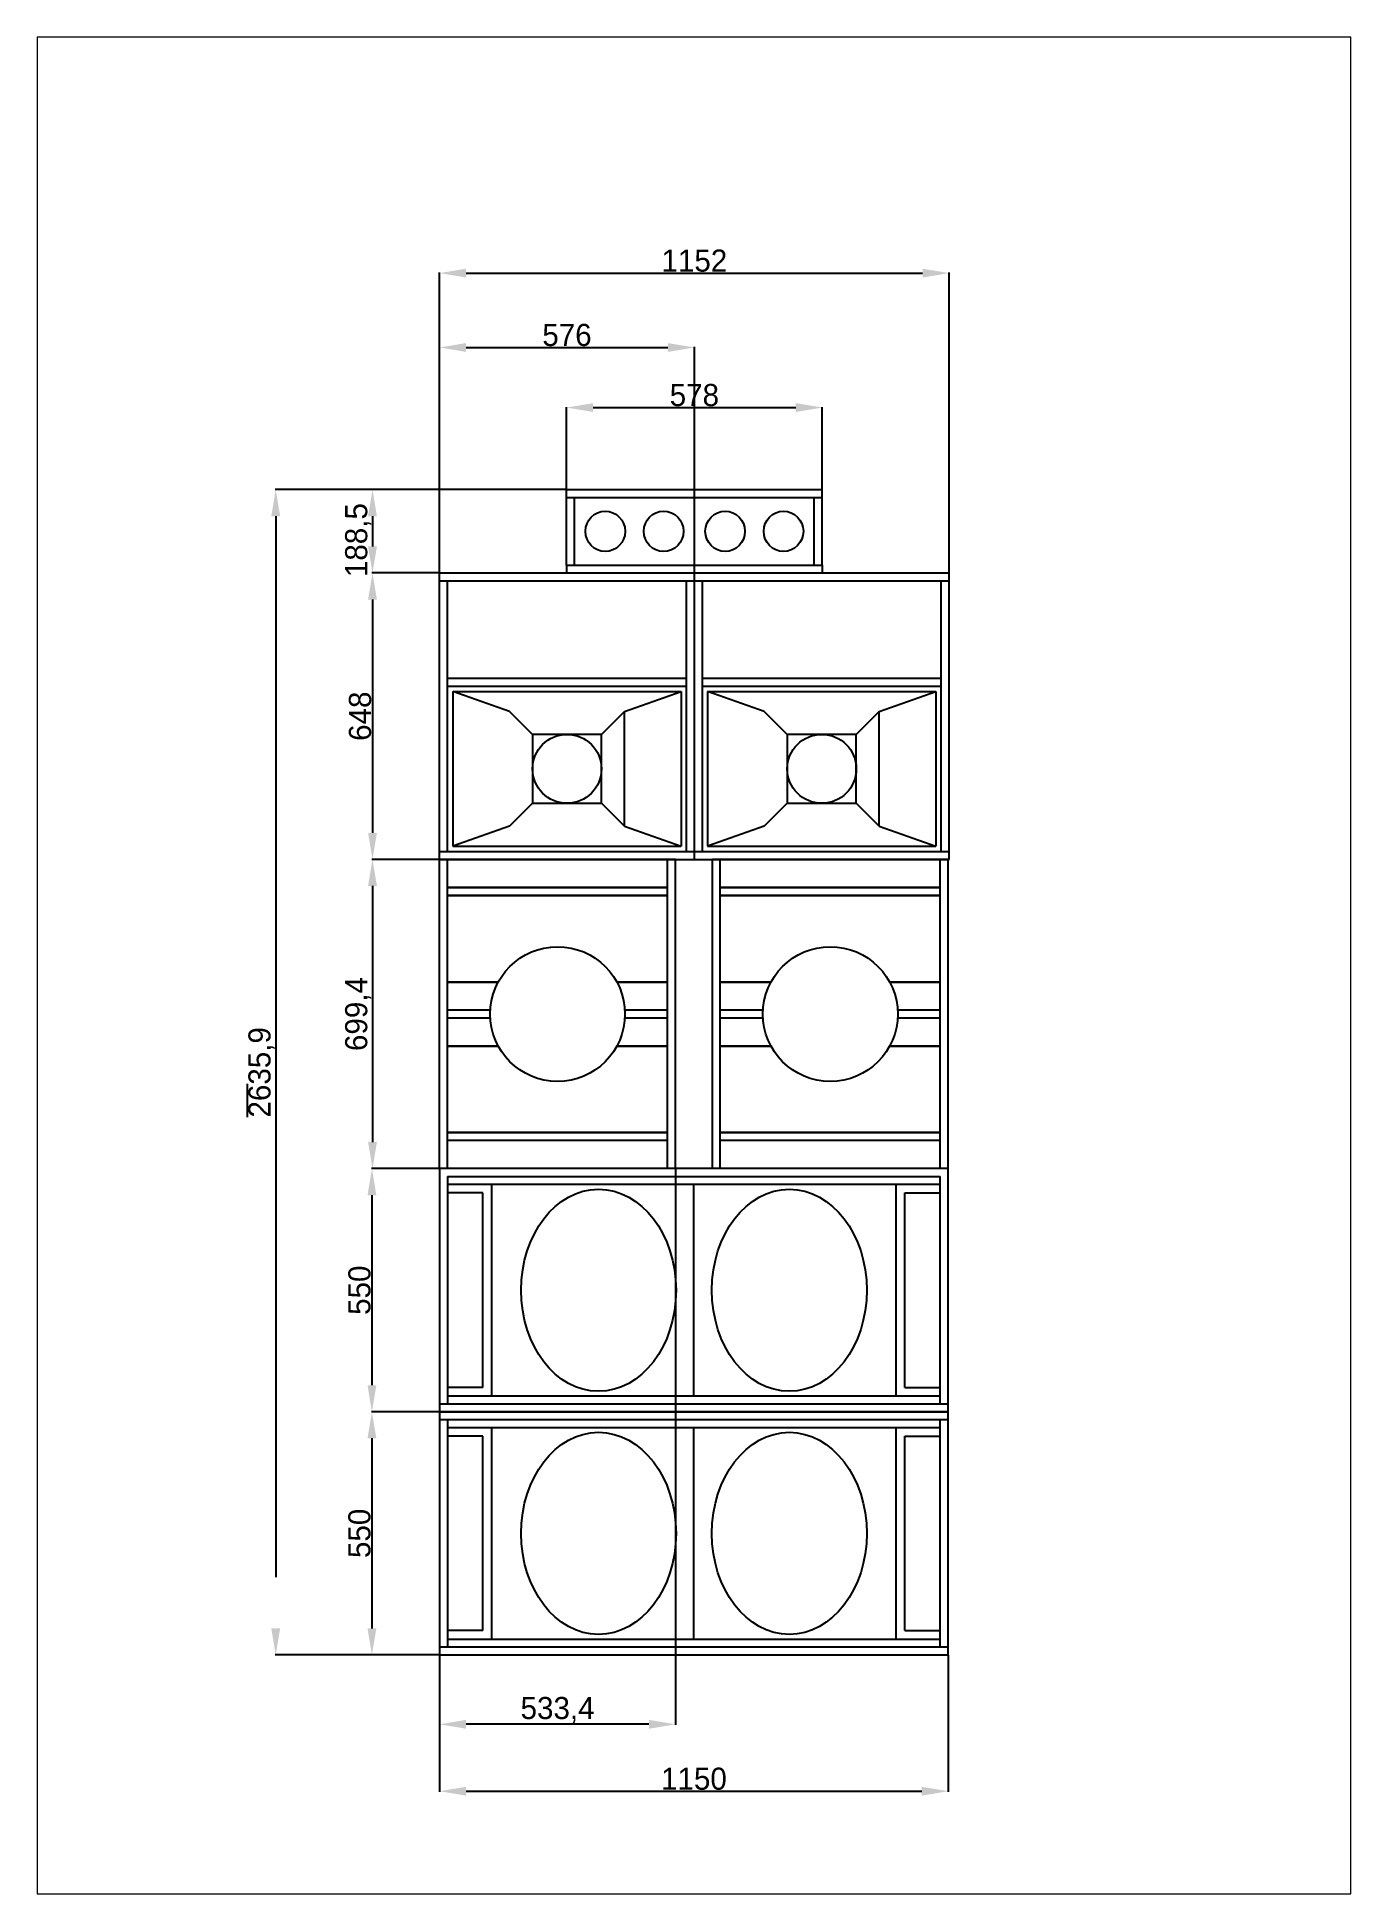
# Paper-space layout 'GERAL' of a CAD drawing. Header units: millimetres. Extents: x 0 to 297, y 0 to 420.
# The model-space entities are those that its viewports show. They can reach past a viewport. Long polylines and large blocks are cut down to what shows.
import ezdxf

# ---------------------------------------------------------------- set-up
doc = ezdxf.new("R2010")
doc.units = ezdxf.units.MM
doc.linetypes.add('ACAD_ISO02W100', pattern=[15, 12, -3])
doc.linetypes.add('ACAD_ISO04W100', pattern=[30, 24, -3, 0, -3])
doc.layers.add('Linhas apoio', color=8, linetype='ACAD_ISO04W100', transparency=0.3)
doc.dimstyles.new('roy', dxfattribs={"dimtxt": 50, "dimasz": 60, "dimexe": 1.25, "dimexo": 0.625, "dimgap": 3, "dimtad": 1, "dimtoh": 1, "dimtxsty": 'Standard', "dimcen": 2.5, "dimadec": 0, "dimazin": 0, "dimtfac": 1, "dimtmove": 0, "dimatfit": 3, "dimfxl": 1, "dimarcsym": 0})

# ---------------------------------------------------------------- blocks, each defined once
blk = doc.blocks.new('*D14')
at = {"layer": 'Defpoints', "color": 0, "transparency": 16777216}
for p in [(7800.5, 3264), (7143, 628.1), (7513.5, 628.1)]:
    blk.add_point(p, dxfattribs=at)
at = {"layer": 'Linhas apoio', "color": 0, "linetype": 'ACAD_ISO04W100', "lineweight": -2, "transparency": 16777216}
for p, q in [((7799.9, 3264), (7141.8, 3264)), ((7143, 3204), (7143, 688.1)), ((7512.9, 628.1), (7141.8, 628.1))]:
    blk.add_line(p, q, dxfattribs=at)
at = {"layer": 'Linhas apoio', "color": 0, "transparency": 16777216}
for points in [[(7133, 3204), (7153, 3204), (7143, 3264)], [(7133, 688.1), (7153, 688.1), (7143, 628.1)]]:
    blk.add_solid(points, dxfattribs=at)
at = {"layer": 'Linhas apoio', "color": 0, "transparency": 16777216, "insert": (7110.9, 1946), "char_height": 50, "attachment_point": 5, "rotation": 90}
blk.add_mtext('2635,9', dxfattribs=at)
blk = doc.blocks.new('*D16')
at = {"layer": 'Defpoints', "color": 0, "transparency": 16777216}
for p in [(7800.5, 3264), (7361.8, 3075.5), (7513.5, 3075.5)]:
    blk.add_point(p, dxfattribs=at)
at = {"layer": 'Linhas apoio', "color": 0, "linetype": 'ACAD_ISO04W100', "lineweight": -2, "transparency": 16777216}
for p, q in [((7799.9, 3264), (7360.5, 3264)), ((7361.8, 3204), (7361.8, 3135.5)), ((7512.9, 3075.5), (7360.5, 3075.5))]:
    blk.add_line(p, q, dxfattribs=at)
at = {"layer": 'Linhas apoio', "color": 0, "transparency": 16777216}
for points in [[(7351.8, 3204), (7371.8, 3204), (7361.8, 3264)], [(7351.8, 3135.5), (7371.8, 3135.5), (7361.8, 3075.5)]]:
    blk.add_solid(points, dxfattribs=at)
at = {"layer": 'Linhas apoio', "color": 0, "transparency": 16777216, "insert": (7329.6, 3149.9), "char_height": 50, "attachment_point": 5, "rotation": 90}
blk.add_mtext('188,5', dxfattribs=at)
blk = doc.blocks.new('*D17')
at = {"layer": 'Defpoints', "color": 0, "transparency": 16777216}
for p in [(7513.5, 3075.5), (7361.8, 2427.5), (7513.5, 2427.5)]:
    blk.add_point(p, dxfattribs=at)
at = {"layer": 'Linhas apoio', "color": 0, "linetype": 'ACAD_ISO04W100', "lineweight": -2, "transparency": 16777216}
for p, q in [((7512.9, 3075.5), (7360.5, 3075.5)), ((7361.8, 3015.5), (7361.8, 2487.5)), ((7512.9, 2427.5), (7360.5, 2427.5))]:
    blk.add_line(p, q, dxfattribs=at)
at = {"layer": 'Linhas apoio', "color": 0, "transparency": 16777216}
for points in [[(7351.8, 3015.5), (7371.8, 3015.5), (7361.8, 3075.5)], [(7351.8, 2487.5), (7371.8, 2487.5), (7361.8, 2427.5)]]:
    blk.add_solid(points, dxfattribs=at)
at = {"layer": 'Linhas apoio', "color": 0, "transparency": 16777216, "insert": (7333.8, 2751.5), "char_height": 50, "attachment_point": 5, "rotation": 90}
blk.add_mtext('648', dxfattribs=at)
blk = doc.blocks.new('*D18')
at = {"layer": 'Defpoints', "color": 0, "transparency": 16777216}
for p in [(7513.5, 2427.5), (7361.8, 1728.1), (7513.5, 1728.1)]:
    blk.add_point(p, dxfattribs=at)
at = {"layer": 'Linhas apoio', "color": 0, "linetype": 'ACAD_ISO04W100', "lineweight": -2, "transparency": 16777216}
for p, q in [((7512.9, 2427.5), (7360.5, 2427.5)), ((7361.8, 2367.5), (7361.8, 1788.1)), ((7512.9, 1728.1), (7360.5, 1728.1))]:
    blk.add_line(p, q, dxfattribs=at)
at = {"layer": 'Linhas apoio', "color": 0, "transparency": 16777216}
for points in [[(7351.8, 2367.5), (7371.8, 2367.5), (7361.8, 2427.5)], [(7351.8, 1788.1), (7371.8, 1788.1), (7361.8, 1728.1)]]:
    blk.add_solid(points, dxfattribs=at)
at = {"layer": 'Linhas apoio', "color": 0, "transparency": 16777216, "insert": (7329.6, 2077.8), "char_height": 50, "attachment_point": 5, "rotation": 90}
blk.add_mtext('699,4', dxfattribs=at)
blk = doc.blocks.new('*D19')
at = {"layer": 'Defpoints', "color": 0, "transparency": 16777216}
for p in [(7513.5, 1728.1), (7360.5, 1178.1), (7513.5, 1178.1)]:
    blk.add_point(p, dxfattribs=at)
at = {"layer": 'Linhas apoio', "color": 0, "linetype": 'ACAD_ISO04W100', "lineweight": -2, "transparency": 16777216}
for p, q in [((7512.9, 1728.1), (7359.3, 1728.1)), ((7360.5, 1668.1), (7360.5, 1238.1)), ((7512.9, 1178.1), (7359.3, 1178.1))]:
    blk.add_line(p, q, dxfattribs=at)
at = {"layer": 'Linhas apoio', "color": 0, "transparency": 16777216}
for points in [[(7350.5, 1668.1), (7370.5, 1668.1), (7360.5, 1728.1)], [(7350.5, 1238.1), (7370.5, 1238.1), (7360.5, 1178.1)]]:
    blk.add_solid(points, dxfattribs=at)
at = {"layer": 'Linhas apoio', "color": 0, "transparency": 16777216, "insert": (7332.5, 1453.1), "char_height": 50, "attachment_point": 5, "rotation": 90}
blk.add_mtext('550', dxfattribs=at)
blk = doc.blocks.new('*D15')
at = {"layer": 'Defpoints', "color": 0, "transparency": 16777216}
for p in [(7511, 1178.1), (7360.5, 628.1), (7511, 628.1)]:
    blk.add_point(p, dxfattribs=at)
at = {"layer": 'Linhas apoio', "color": 0, "linetype": 'ACAD_ISO04W100', "lineweight": -2, "transparency": 16777216}
for p, q in [((7510.4, 1178.1), (7359.3, 1178.1)), ((7360.5, 1118.1), (7360.5, 688.1)), ((7510.4, 628.1), (7359.3, 628.1))]:
    blk.add_line(p, q, dxfattribs=at)
at = {"layer": 'Linhas apoio', "color": 0, "transparency": 16777216}
for points in [[(7350.5, 1118.1), (7370.5, 1118.1), (7360.5, 1178.1)], [(7350.5, 688.1), (7370.5, 688.1), (7360.5, 628.1)]]:
    blk.add_solid(points, dxfattribs=at)
at = {"layer": 'Linhas apoio', "color": 0, "transparency": 16777216, "insert": (7332.5, 903.1), "char_height": 50, "attachment_point": 5, "rotation": 90}
blk.add_mtext('550', dxfattribs=at)
blk = doc.blocks.new('*D20')
at = {"layer": 'Defpoints', "color": 0, "transparency": 16777216}
for p in [(8665.5, 3753.8), (7513.5, 3075.5), (8665.5, 3075.5)]:
    blk.add_point(p, dxfattribs=at)
at = {"layer": 'Linhas apoio', "color": 0, "linetype": 'ACAD_ISO04W100', "lineweight": -2, "transparency": 16777216}
for p, q in [((7513.5, 3076.1), (7513.5, 3755)), ((7573.5, 3753.8), (8605.5, 3753.8)), ((8665.5, 3076.1), (8665.5, 3755))]:
    blk.add_line(p, q, dxfattribs=at)
at = {"layer": 'Linhas apoio', "color": 0, "transparency": 16777216}
for points in [[(7573.5, 3763.8), (7573.5, 3743.8), (7513.5, 3753.8)], [(8605.5, 3763.8), (8605.5, 3743.8), (8665.5, 3753.8)]]:
    blk.add_solid(points, dxfattribs=at)
at = {"layer": 'Linhas apoio', "color": 0, "transparency": 16777216, "insert": (8089.5, 3781.8), "char_height": 50, "attachment_point": 5}
blk.add_mtext('1152', dxfattribs=at)
blk = doc.blocks.new('*D21')
at = {"layer": 'Defpoints', "color": 0, "transparency": 16777216}
for p in [(8089.5, 3585.6), (7513.5, 3057.5), (8089.5, 3057.5)]:
    blk.add_point(p, dxfattribs=at)
at = {"layer": 'Linhas apoio', "color": 0, "linetype": 'ACAD_ISO04W100', "lineweight": -2, "transparency": 16777216}
for p, q in [((7513.5, 3058.1), (7513.5, 3586.8)), ((7573.5, 3585.6), (8029.5, 3585.6)), ((8089.5, 3058.1), (8089.5, 3586.8))]:
    blk.add_line(p, q, dxfattribs=at)
at = {"layer": 'Linhas apoio', "color": 0, "transparency": 16777216}
for points in [[(7573.5, 3595.6), (7573.5, 3575.6), (7513.5, 3585.6)], [(8029.5, 3595.6), (8029.5, 3575.6), (8089.5, 3585.6)]]:
    blk.add_solid(points, dxfattribs=at)
at = {"layer": 'Linhas apoio', "color": 0, "transparency": 16777216, "insert": (7801.5, 3613.6), "char_height": 50, "attachment_point": 5}
blk.add_mtext('576', dxfattribs=at)
blk = doc.blocks.new('*D22')
at = {"layer": 'Defpoints', "color": 0, "transparency": 16777216}
for p in [(8378.5, 3449.7), (7800.5, 3264), (8378.5, 3264)]:
    blk.add_point(p, dxfattribs=at)
at = {"layer": 'Linhas apoio', "color": 0, "linetype": 'ACAD_ISO04W100', "lineweight": -2, "transparency": 16777216}
for p, q in [((7800.5, 3264.6), (7800.5, 3450.9)), ((7860.5, 3449.7), (8318.5, 3449.7)), ((8378.5, 3264.6), (8378.5, 3450.9))]:
    blk.add_line(p, q, dxfattribs=at)
at = {"layer": 'Linhas apoio', "color": 0, "transparency": 16777216}
for points in [[(7860.5, 3459.7), (7860.5, 3439.7), (7800.5, 3449.7)], [(8318.5, 3459.7), (8318.5, 3439.7), (8378.5, 3449.7)]]:
    blk.add_solid(points, dxfattribs=at)
at = {"layer": 'Linhas apoio', "color": 0, "transparency": 16777216, "insert": (8089.5, 3477.7), "char_height": 50, "attachment_point": 5}
blk.add_mtext('578', dxfattribs=at)
blk = doc.blocks.new('*D23')
at = {"layer": 'Defpoints', "color": 0, "transparency": 16777216}
for p in [(7513.5, 1728.1), (8046.9, 1728.1), (7513.5, 471.2)]:
    blk.add_point(p, dxfattribs=at)
at = {"layer": 'Linhas apoio', "color": 0, "linetype": 'ACAD_ISO04W100', "lineweight": -2, "transparency": 16777216}
for p, q in [((7513.5, 1727.5), (7513.5, 470)), ((8046.9, 1727.5), (8046.9, 470)), ((7986.9, 471.2), (7573.5, 471.2))]:
    blk.add_line(p, q, dxfattribs=at)
at = {"layer": 'Linhas apoio', "color": 0, "transparency": 16777216}
for points in [[(7573.5, 481.2), (7573.5, 461.2), (7513.5, 471.2)], [(7986.9, 481.2), (7986.9, 461.2), (8046.9, 471.2)]]:
    blk.add_solid(points, dxfattribs=at)
at = {"layer": 'Linhas apoio', "color": 0, "transparency": 16777216, "insert": (7780.2, 503.4), "char_height": 50, "attachment_point": 5}
blk.add_mtext('533,4', dxfattribs=at)
blk = doc.blocks.new('*D24')
at = {"layer": 'Defpoints', "color": 0, "transparency": 16777216}
for p in [(7513.5, 628.1), (8663.5, 628.1), (8663.5, 319.8)]:
    blk.add_point(p, dxfattribs=at)
at = {"layer": 'Linhas apoio', "color": 0, "linetype": 'ACAD_ISO04W100', "lineweight": -2, "transparency": 16777216}
for p, q in [((7513.5, 627.5), (7513.5, 318.5)), ((8663.5, 627.5), (8663.5, 318.5)), ((7573.5, 319.8), (8603.5, 319.8))]:
    blk.add_line(p, q, dxfattribs=at)
at = {"layer": 'Linhas apoio', "color": 0, "transparency": 16777216}
for points in [[(7573.5, 329.8), (7573.5, 309.8), (7513.5, 319.8)], [(8603.5, 329.8), (8603.5, 309.8), (8663.5, 319.8)]]:
    blk.add_solid(points, dxfattribs=at)
at = {"layer": 'Linhas apoio', "color": 0, "transparency": 16777216, "insert": (8088.5, 347.8), "char_height": 50, "attachment_point": 5}
blk.add_mtext('1150', dxfattribs=at)

msp = doc.modelspace()

# ---------------------------------------------------------------- linework, layer by layer
for p, q in [((7800.542, 3245.994), (7800.542, 3263.994)), ((7800.542, 3263.994), (8378.542, 3263.994)), ((7800.542, 3245.994), (7800.542, 3263.994)), ((7800.542, 3093.494), (7800.542, 3245.994)), ((7800.542, 3245.994), (8378.542, 3245.994)), ((7818.542, 3093.494), (7818.542, 3245.994)), ((8089.542, 3093.494), (8089.542, 3245.994)), ((8360.542, 3093.494), (8360.542, 3245.994)), ((8378.542, 3245.994), (8378.542, 3263.994)), ((8378.542, 3093.494), (8378.542, 3245.994)), ((7513.542, 2427.494), (7513.542, 3075.494)), ((7513.542, 3075.494), (8089.542, 3075.494)), ((7800.542, 3093.494), (7800.542, 3075.494)), ((7800.542, 3093.494), (8378.542, 3093.494)), ((7800.542, 3093.494), (7800.542, 3075.494)), ((7800.542, 3075.494), (8378.542, 3075.494)), ((8089.542, 2427.494), (8089.542, 3075.494)), ((8089.542, 3075.494), (8665.542, 3075.494)), ((8089.542, 2427.494), (8089.542, 3075.494)), ((8378.542, 3093.494), (8378.542, 3075.494)), ((8665.542, 2427.494), (8665.542, 3075.494)), ((7513.542, 3057.494), (8089.542, 3057.494)), ((7531.542, 2445.494), (7531.542, 3057.494)), ((8071.542, 2445.494), (8071.542, 3057.494)), ((8089.542, 3057.494), (8665.542, 3057.494)), ((8107.542, 2445.494), (8107.542, 3057.494)), ((8647.542, 2445.494), (8647.542, 3057.494)), ((7531.542, 2837.494), (8071.542, 2837.494)), ((7531.542, 2819.494), (8071.542, 2819.494)), ((8107.542, 2837.494), (8647.542, 2837.494)), ((8107.542, 2819.494), (8647.542, 2819.494)), ((7543.542, 2807.494), (8059.542, 2807.494)), ((7543.542, 2807.494), (7543.542, 2457.494)), ((7671.542, 2762.494), (7543.542, 2807.494)), ((7931.542, 2762.494), (8059.542, 2807.494)), ((8059.542, 2807.494), (8059.542, 2457.494)), ((8119.542, 2807.494), (8635.542, 2807.494)), ((8119.542, 2807.494), (8119.542, 2457.494)), ((8247.542, 2762.494), (8119.542, 2807.494)), ((8507.542, 2762.494), (8635.542, 2807.494)), ((8635.542, 2807.494), (8635.542, 2457.494)), ((7671.542, 2762.494), (7723.542, 2710.494)), ((7931.542, 2762.494), (7879.542, 2710.494)), ((7931.542, 2502.494), (7931.542, 2762.494)), ((8247.542, 2762.494), (8299.542, 2710.494)), ((8507.542, 2762.494), (8455.542, 2710.494)), ((8507.542, 2502.494), (8507.542, 2762.494)), ((7879.542, 2710.494), (7723.542, 2710.494)), ((7723.542, 2710.494), (7723.542, 2554.494)), ((7879.542, 2554.494), (7879.542, 2710.494)), ((8455.542, 2710.494), (8299.542, 2710.494)), ((8299.542, 2710.494), (8299.542, 2554.494)), ((8455.542, 2554.494), (8455.542, 2710.494)), ((7671.542, 2502.494), (7723.542, 2554.494)), ((7723.542, 2554.494), (7879.542, 2554.494)), ((7931.542, 2502.494), (7879.542, 2554.494)), ((8247.542, 2502.494), (8299.542, 2554.494)), ((8299.542, 2554.494), (8455.542, 2554.494)), ((8507.542, 2502.494), (8455.542, 2554.494)), ((7671.542, 2502.494), (7543.542, 2457.494)), ((7931.542, 2502.494), (8059.542, 2457.494)), ((8247.542, 2502.494), (8119.542, 2457.494)), ((8507.542, 2502.494), (8635.542, 2457.494)), ((7513.542, 2445.494), (8089.542, 2445.494)), ((7543.542, 2457.494), (8059.542, 2457.494)), ((8089.542, 2445.494), (8665.542, 2445.494)), ((8119.542, 2457.494), (8635.542, 2457.494)), ((7513.542, 1728.094), (7513.542, 2427.494)), ((8046.942, 2427.494), (7513.542, 2427.494)), ((7513.542, 2427.494), (8089.542, 2427.494)), ((7531.542, 1728.094), (7531.542, 2427.494)), ((8046.942, 2427.494), (7742.942, 2427.494)), ((8028.942, 1728.094), (8028.942, 2427.494)), ((8046.942, 1728.094), (8046.942, 2427.494)), ((8089.542, 2427.494), (8665.542, 2427.494)), ((8130.142, 1728.094), (8130.142, 2427.494)), ((8663.542, 2427.494), (8130.142, 2427.494)), ((8148.142, 1728.094), (8148.142, 2427.494)), ((8663.542, 2427.494), (8359.542, 2427.494)), ((8645.542, 1728.094), (8645.542, 2427.494)), ((8663.542, 1728.094), (8663.542, 2427.494)), ((8028.942, 2345.994), (7531.542, 2345.994)), ((7531.542, 2345.994), (8028.942, 2345.994)), ((8645.542, 2345.994), (8148.142, 2345.994)), ((8148.142, 2345.994), (8645.542, 2345.994)), ((8028.942, 1809.594), (7531.542, 1809.594)), ((7531.542, 1809.594), (8028.942, 1809.594)), ((8645.542, 1809.594), (8148.142, 1809.594)), ((8148.142, 1809.594), (8645.542, 1809.594)), ((8663.542, 1728.094), (7513.542, 1728.094)), ((7513.542, 1728.094), (7513.542, 1178.094)), ((8046.942, 1728.094), (7513.542, 1728.094)), ((7513.542, 1728.094), (7513.542, 1178.094)), ((8663.542, 1728.094), (8130.142, 1728.094)), ((8663.542, 1178.094), (8663.542, 1728.094)), ((7531.542, 1710.094), (7531.542, 1196.094)), ((7531.542, 1710.094), (8645.542, 1710.094)), ((8645.542, 1692.094), (7531.542, 1692.094)), ((7631.542, 1214.094), (7631.542, 1692.094)), ((8088.542, 1214.094), (8088.542, 1692.094)), ((8545.542, 1214.094), (8545.542, 1692.094)), ((8645.542, 1196.094), (8645.542, 1710.094)), ((7611.542, 1673.094), (7531.542, 1673.094)), ((7611.542, 1233.094), (7611.542, 1673.094)), ((8565.542, 1233.094), (8565.542, 1673.094)), ((8565.542, 1673.094), (8645.542, 1673.094)), ((7611.542, 1233.094), (7531.542, 1233.094)), ((8565.542, 1233.094), (8645.542, 1233.094)), ((7513.542, 1196.094), (8663.542, 1196.094)), ((8663.542, 1178.094), (7513.542, 1178.094)), ((7513.542, 1178.094), (7513.542, 628.094)), ((7513.542, 1178.094), (8663.542, 1178.094)), ((7531.542, 1214.094), (8645.542, 1214.094)), ((8663.542, 628.094), (8663.542, 1178.094)), ((8663.542, 1160.094), (7513.542, 1160.094)), ((7531.542, 1160.094), (7531.542, 646.094)), ((8645.542, 1142.094), (7531.542, 1142.094)), ((7631.542, 664.094), (7631.542, 1142.094)), ((8088.542, 664.094), (8088.542, 1142.094)), ((8545.542, 664.094), (8545.542, 1142.094)), ((8645.542, 646.094), (8645.542, 1160.094)), ((7611.542, 1123.094), (7531.542, 1123.094)), ((7611.542, 683.094), (7611.542, 1123.094)), ((8565.542, 683.094), (8565.542, 1123.094)), ((8565.542, 1123.094), (8645.542, 1123.094)), ((7611.542, 683.094), (7531.542, 683.094)), ((8565.542, 683.094), (8645.542, 683.094)), ((7513.542, 646.094), (8663.542, 646.094)), ((7531.542, 664.094), (8645.542, 664.094)), ((7513.542, 628.094), (8663.542, 628.094))]:
    msp.add_line(p, q)
at = {"linetype": 'ACAD_ISO02W100', "transparency": 33554585}
for p, q in [((8028.942, 2363.994), (7531.542, 2363.994)), ((7531.542, 2363.994), (8028.942, 2363.994)), ((8645.542, 2363.994), (8148.142, 2363.994)), ((8148.142, 2363.994), (8645.542, 2363.994)), ((7646.191, 2150.294), (7531.542, 2150.294)), ((7531.542, 2150.294), (7646.191, 2150.294)), ((8028.942, 2150.294), (7914.292, 2150.294)), ((7914.292, 2150.294), (8028.942, 2150.294)), ((8262.791, 2150.294), (8148.142, 2150.294)), ((8148.142, 2150.294), (8262.791, 2150.294)), ((8645.542, 2150.294), (8530.892, 2150.294)), ((8530.892, 2150.294), (8645.542, 2150.294)), ((7628.108, 2086.794), (7531.542, 2086.794)), ((7628.108, 2068.794), (7531.542, 2068.794)), ((8028.942, 2086.794), (7932.376, 2086.794)), ((8028.942, 2068.794), (7932.376, 2068.794)), ((8244.708, 2086.794), (8148.142, 2086.794)), ((8244.708, 2068.794), (8148.142, 2068.794)), ((8645.542, 2086.794), (8548.976, 2086.794)), ((8645.542, 2068.794), (8548.976, 2068.794)), ((7646.191, 2005.294), (7531.542, 2005.294)), ((7531.542, 2005.294), (7646.191, 2005.294)), ((8028.942, 2005.294), (7914.292, 2005.294)), ((7914.292, 2005.294), (8028.942, 2005.294)), ((8262.791, 2005.294), (8148.142, 2005.294)), ((8148.142, 2005.294), (8262.791, 2005.294)), ((8645.542, 2005.294), (8530.892, 2005.294)), ((8530.892, 2005.294), (8645.542, 2005.294)), ((8028.942, 1791.594), (7531.542, 1791.594)), ((8645.542, 1791.594), (8148.142, 1791.594))]:
    msp.add_line(p, q, dxfattribs=at)
at = {"extrusion": (-0.173648, 0, 0.984808)}
for centre in [(-3169.744, 7768.205, -1369.744), (-3169.744, 7898.199, -1392.666)]:
    msp.add_circle(centre, 45.5, dxfattribs=at)
at = {"extrusion": (0.173648, 0, 0.984808)}
for centre in [(3169.744, -8035.087, 1416.803), (3169.744, -8165.082, 1439.724)]:
    msp.add_circle(centre, 45.5, dxfattribs=at)
for centre, radius in [((7801.542, 2632.494), 78), ((8377.542, 2632.494), 78), ((7780.242, 2077.794), 152.4), ((8396.842, 2077.794), 152.4)]:
    msp.add_circle(centre, radius)
at = {"extrusion": (-0.642788, 0, 0.766044)}
for centre in [(-1453.094, 6031.534, -5059.961), (-903.094, 6031.534, -5059.961)]:
    msp.add_circle(centre, 228.6, dxfattribs=at)
at = {"extrusion": (0.642788, 0, 0.766044)}
for centre in [(1453.094, -6360.831, 5338.467), (903.094, -6360.831, 5338.467)]:
    msp.add_circle(centre, 228.6, dxfattribs=at)
at = {"layer": 'Linhas apoio'}
msp.add_line((7078.542, 1919.584), (7078.542, 1844.693), dxfattribs=at)

# ---------------------------------------------------------------- dimensions: what is measured, and where the dimension line sits
for base, p1, p2, picture, middle in [((8665.542, 3753.774), (7513.542, 3075.494), (8665.542, 3075.494), '*D20', (8089.542, 3781.774)), ((8089.542, 3585.586), (7513.542, 3057.494), (8089.542, 3057.494), '*D21', (7801.542, 3613.586)), ((8378.542, 3449.677), (7800.542, 3263.994), (8378.542, 3263.994), '*D22', (8089.542, 3477.677)), ((7513.542, 471.218), (8046.942, 1728.094), (7513.542, 1728.094), '*D23', (7780.242, 503.384)), ((8663.542, 319.76), (7513.542, 628.094), (8663.542, 628.094), '*D24', (8088.542, 347.76))]:
    dim = msp.add_linear_dim(base=base, p1=p1, p2=p2, dimstyle='roy', dxfattribs=at)
    dim.commit()
    dim.dimension.update_dxf_attribs({"geometry": picture, "text_midpoint": middle})
for base, p2, picture, middle in [((7143.031, 628.094), (7513.542, 628.094), '*D14', (7143.031, 1946.044)), ((7361.781, 3075.494), (7513.542, 3075.494), '*D16', (7361.781, 3149.882))]:
    dim = msp.add_linear_dim(base=base, p1=(7800.542, 3263.994), p2=p2, angle=90, dimstyle='roy', dxfattribs=at)
    dim.commit()
    dim.dimension.update_dxf_attribs({"geometry": picture, "text_midpoint": middle, "dimtype": 160})
for base, p1, p2, picture, middle in [((7361.781, 2427.494), (7513.542, 3075.494), (7513.542, 2427.494), '*D17', (7333.781, 2751.494)), ((7361.781, 1728.094), (7513.542, 2427.494), (7513.542, 1728.094), '*D18', (7329.614, 2077.794)), ((7360.531, 1178.094), (7513.542, 1728.094), (7513.542, 1178.094), '*D19', (7332.531, 1453.094)), ((7360.525, 628.094), (7510.984, 1178.094), (7510.984, 628.094), '*D15', (7332.525, 903.094))]:
    dim = msp.add_linear_dim(base=base, p1=p1, p2=p2, angle=90, dimstyle='roy', dxfattribs=at)
    dim.commit()
    dim.dimension.update_dxf_attribs({"geometry": picture, "text_midpoint": middle})

psp = doc.layouts.new('GERAL')

# ---------------------------------------------------------------- viewports
at = {"layer": '0', "view_target_point": (9542.478, 43.433)}
psp.add_viewport(center=(148.5, 210), size=(297, 420), view_center_point=(-1453.829, 2144.186), view_height=4199.9735, dxfattribs=at)

doc.saveas('drawing.dxf')
